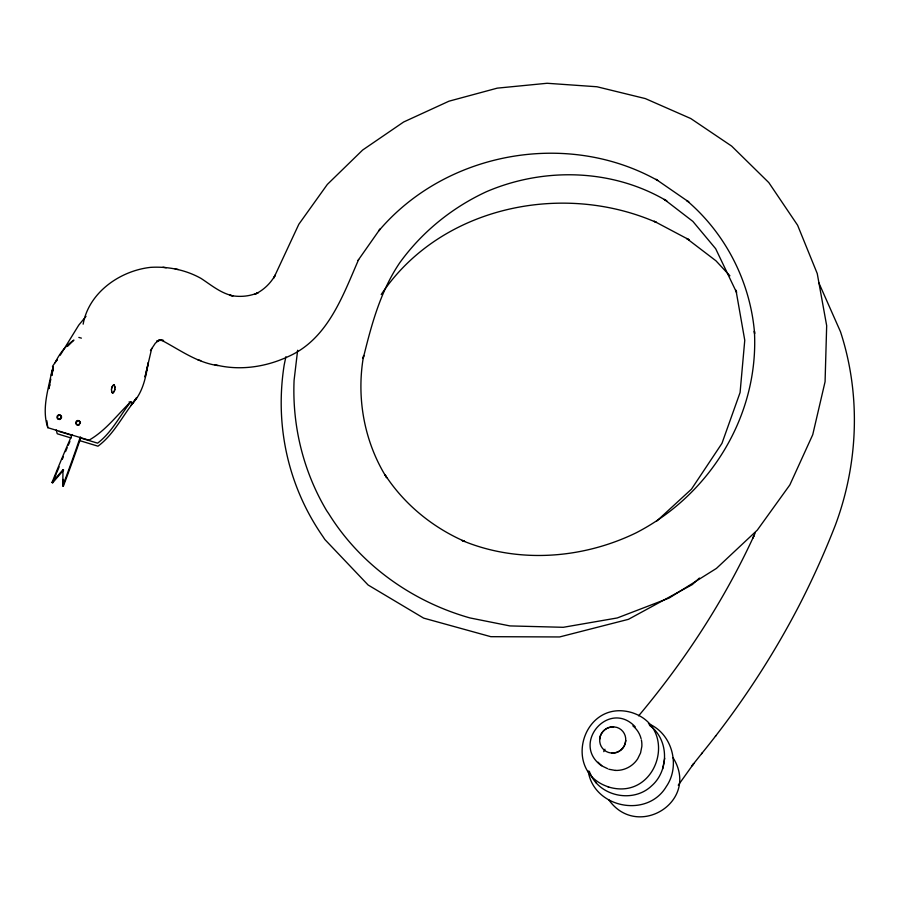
<?xml version="1.0" encoding="UTF-8"?>
<svg xmlns="http://www.w3.org/2000/svg" width="900" height="900" viewBox="0 0 900 900"><rect width="100%" height="100%" fill="white"/><g stroke="black" fill="none" stroke-linecap="round" stroke-linejoin="round"><path stroke-width="1.35" d="M80.899 437.366A1132.279 793.035 -55.7 0 1 79.999 440.01L76.804 449.235A1132.279 793.035 -55.7 0 1 63.349 486.169L62.741 485.843L63 469.688L63.608 470.036L52.65 482.805L52.031 482.468A2453.389 1935.551 36.9 0 1 67.14 446.096L71.044 437.096A2453.389 1935.551 36.9 0 1 72.157 434.531M63.349 486.18L63.461 479.452M111.499 389.475L111.69 387.855M297.641 350.246L294.086 380.329C292.106 425.858 303.334 471.521 326.678 510.705L328.736 513.709C360.484 564.908 412.29 601.661 470.002 617.94L509.906 625.916L563.288 627.3L617.276 617.951L669.082 598.072L716.445 568.395L757.294 530.123L789.851 484.909L812.734 434.711L825.075 381.735L826.673 325.676L817.245 273.555L797.602 225.236L768.825 182.621L731.644 146.093L690.761 118.53L645.367 98.595L596.981 86.76L547.11 83.272L497.261 88.144L448.965 101.194L403.627 122.006L362.666 150.019L327.341 184.421L298.834 224.257L273.791 277.988L275.243 275.074C270.562 283.477 263.351 290.363 254.61 294.401M52.054 371.588L53.224 366.975L51.57 372.353A5.018 1.057 -84 0 0 51.536 375.289L53.156 369.923A5.355 1.125 -84 0 0 53.224 366.975M589.298 771.244C597.825 796.129 632.7 803.947 651.6 785.869C669.375 770.434 668.947 739.125 649.485 725.366M664.717 758.284L662.659 768.926M599.614 739.373L600.3 735.986A13.455 13.264 -60 0 1 613.609 726.829L616.961 727.425A12.949 12.758 -59.8 0 1 625.714 740.543L625.05 743.906A13.342 13.151 -59.7 0 1 611.786 753.03M625.837 740.554L625.151 743.951A13.455 13.252 -59.7 0 1 611.786 753.154L608.445 752.434A12.949 12.758 -59.9 0 1 599.715 739.361L600.401 736.02M51.289 373.894C47.655 391.511 41.816 409.871 47.812 427.691L88.954 440.201C105.75 430.673 117.236 414.799 130.928 401.614L132.907 403.099L136.688 397.62L130.939 405.405M50.828 379.046L48.803 388.676L49.905 384.874M151.729 348.424L145.035 377.01L148.286 362.678C145.845 377.145 142.942 392.434 132.435 403.493M111.578 388.688L111.949 387.124A6.075 5.715 -30.4 0 1 113.873 384.671L113.94 384.739A6.075 5.715 -30.5 0 0 112.016 387.191M114.446 390.679A6.075 5.704 -29.3 0 1 112.511 393.131L112.579 393.199A6.075 5.704 -29.3 0 0 114.502 390.746L114.885 389.183M114.772 390.015L114.941 387.619M285.885 356.738L284.175 365.006C274.669 425.329 288 486.338 322.931 536.569L324.889 539.539L368.123 585.011L423.641 618.12L490.804 636.683L559.586 636.952L628.414 619.335L692.28 584.595L699.424 578.048M83.149 324.169C88.751 292.5 119.992 270.731 150.604 267.356C168.03 266.31 185.782 269.854 201.06 278.426C211.208 285.075 220.815 293.265 232.987 295.853L229.646 295.245C239.164 297.326 249.244 296.55 258.21 292.657L255.803 293.816M51.536 375.289L52.751 369.866A5.355 1.125 -84 0 0 52.83 366.919M68.276 445.23L69.885 441.529M755.179 532.957L752.918 538.043L753.817 536.085C723.893 600.93 684.506 661.163 638.64 715.826M358.661 259.493C342.686 295.988 327.836 339.098 288.248 356.569C265.444 367.189 239.265 371.014 214.718 364.657M603.776 751.646L604.957 749.227M55.091 362.723C59.501 353.779 65.464 345.679 73.913 340.11L67.511 346.365M60.221 355.219L78.75 325.136L85.995 316.35M56.216 361.395L57.06 359.843L52.436 366.412M678.251 785.216L693.788 763.526L691.954 765.81L702.349 752.76M150.446 350.595L155.329 343.204L159.683 339.716L156.589 341.325L159.998 340.369L163.586 340.537L160.583 339.739C179.156 349.312 196.436 362.588 217.991 365.591M381.218 294.514C439.897 206.685 562.072 181.102 656.415 222.446L654.131 221.231L689.265 239.85L686.722 238.5L715.961 260.809L729.889 275.782M358.031 260.426L380.048 229.05L378.844 230.782C445.826 151.718 567.405 129.701 657.765 180.529L655.999 179.314L688.86 201.982L686.756 200.531C725.951 233.888 750.51 282.341 754.594 333.608L754.391 331.088C759.161 415.238 710.303 494.707 635.962 532.913C582.188 558.99 517.613 563.726 462.004 540.461L464.726 541.44C432.382 527.31 404.168 504.225 384.896 474.548L386.674 477.72C364.084 441.585 356.152 397.35 363.656 355.5L363.195 358.436C371.385 325.147 380.239 291.555 399.713 262.822C421.954 232.009 451.912 207.709 486.36 191.734C543.904 167.006 612.529 168.671 666.832 200.97L664.301 199.406L692.887 221.411L715.669 248.715L736.414 292.14M80.066 440.73L97.976 446.186C113.13 434.97 121.59 417.701 132.907 403.099L130.376 402.356C119.655 416.093 111.758 432.439 97.605 443.16L79.65 437.692M701.539 753.761C739.159 707.614 772.133 657.675 799.504 604.789C812.779 578.936 824.715 552.409 835.29 525.33C858.375 463.478 861.041 394.616 840.476 331.695L818.786 282.713M715.421 736.279L715.961 735.626M52.031 482.468L63 469.688M656.842 520.988L691.47 489.15L721.957 443.363L740.081 392.524L744.761 340.267L735.964 290.194L736.65 292.32M588.206 770.951C593.438 807.75 647.123 818.842 666.281 786.589L666.484 786.274C680.715 765.405 672.019 733.32 648.439 723.712M607.939 786.814C657.394 802.361 680.231 727.729 631.597 712.519C582.84 698.423 561.094 771.671 608.648 786.949M162.945 267.233L166.252 267.739M175.208 269.032L178.279 269.505M608.794 769.241L615.195 770.411M78.829 337.41L81.383 338.141M197.888 359.809L200.801 360.641M129.071 401.963L130.376 402.356M59.265 431.494L72 435.364M71.168 438.007L57.218 433.755L56.239 429.907M607.635 768.679L602.966 766.429A24.716 24.367 -62.5 0 1 598.106 762.199M635.242 726.84C609.008 698.884 570.611 743.861 601.627 765.821M608.827 799.841C637.447 840.364 700.526 801.248 672.964 757.597M590.085 773.651L590.591 774.416M595.654 782.089L596.171 782.876M113.884 384.671L114.345 385.425M112.106 392.445L112.579 393.199M114.278 385.358L114.66 386.156M112.174 392.512L111.578 390.96M114.593 386.077L114.874 386.91M114.817 386.843L114.998 387.686M111.645 391.027L111.431 389.396M46.856 420.739L47.812 427.691M615.195 770.411A25.526 25.166 -62.1 0 0 637.673 758.857L640.564 752.929L641.835 746.471A24.716 24.379 -62.2 0 0 641.396 739.969M632.857 725.839A24.716 24.379 -62.2 0 1 641.104 738.697M600.401 736.02A13.342 13.151 -60 0 1 613.597 726.941M52.65 482.805A2450.149 1933.447 36.9 0 1 56.34 473.659M56.812 472.522A2450.149 1933.447 36.9 0 1 59.152 466.83M62.258 459.371A2450.149 1933.447 36.9 0 1 63.349 456.784M65.531 451.609A2450.149 1933.447 36.9 0 1 67.185 447.75M80.302 436.995A1133.01 793.316 -55.7 0 1 79.403 439.639L76.207 448.875A1133.01 793.316 -55.7 0 1 62.741 485.831M51.941 375.356A5.018 1.057 -84 0 1 51.896 373.984M60.66 419.029A2.25 1.991 -75.6 0 1 57.6 417.926A2.25 1.991 -75.6 0 1 59.749 415.024A2.25 1.991 -75.6 0 1 61.346 418.106M79.582 424.642A2.261 2.002 -75.8 0 1 76.871 424.519A2.261 2.002 -75.8 0 1 76.894 421.504A2.261 2.002 -75.8 0 1 79.605 421.076M80.123 421.706A2.261 2.002 -75.8 0 1 80.314 423.394M78.998 424.451A2.261 2.002 -75.8 0 0 78.559 420.626A2.261 2.002 -75.8 0 0 75.769 423.146A2.261 2.002 -75.8 0 0 78.998 424.451M60.322 418.657A2.25 1.991 -75.6 0 0 59.614 414.911A2.25 1.991 -75.6 0 0 57.026 417.668A2.25 1.991 -75.6 0 0 60.322 418.657"/></g></svg>
